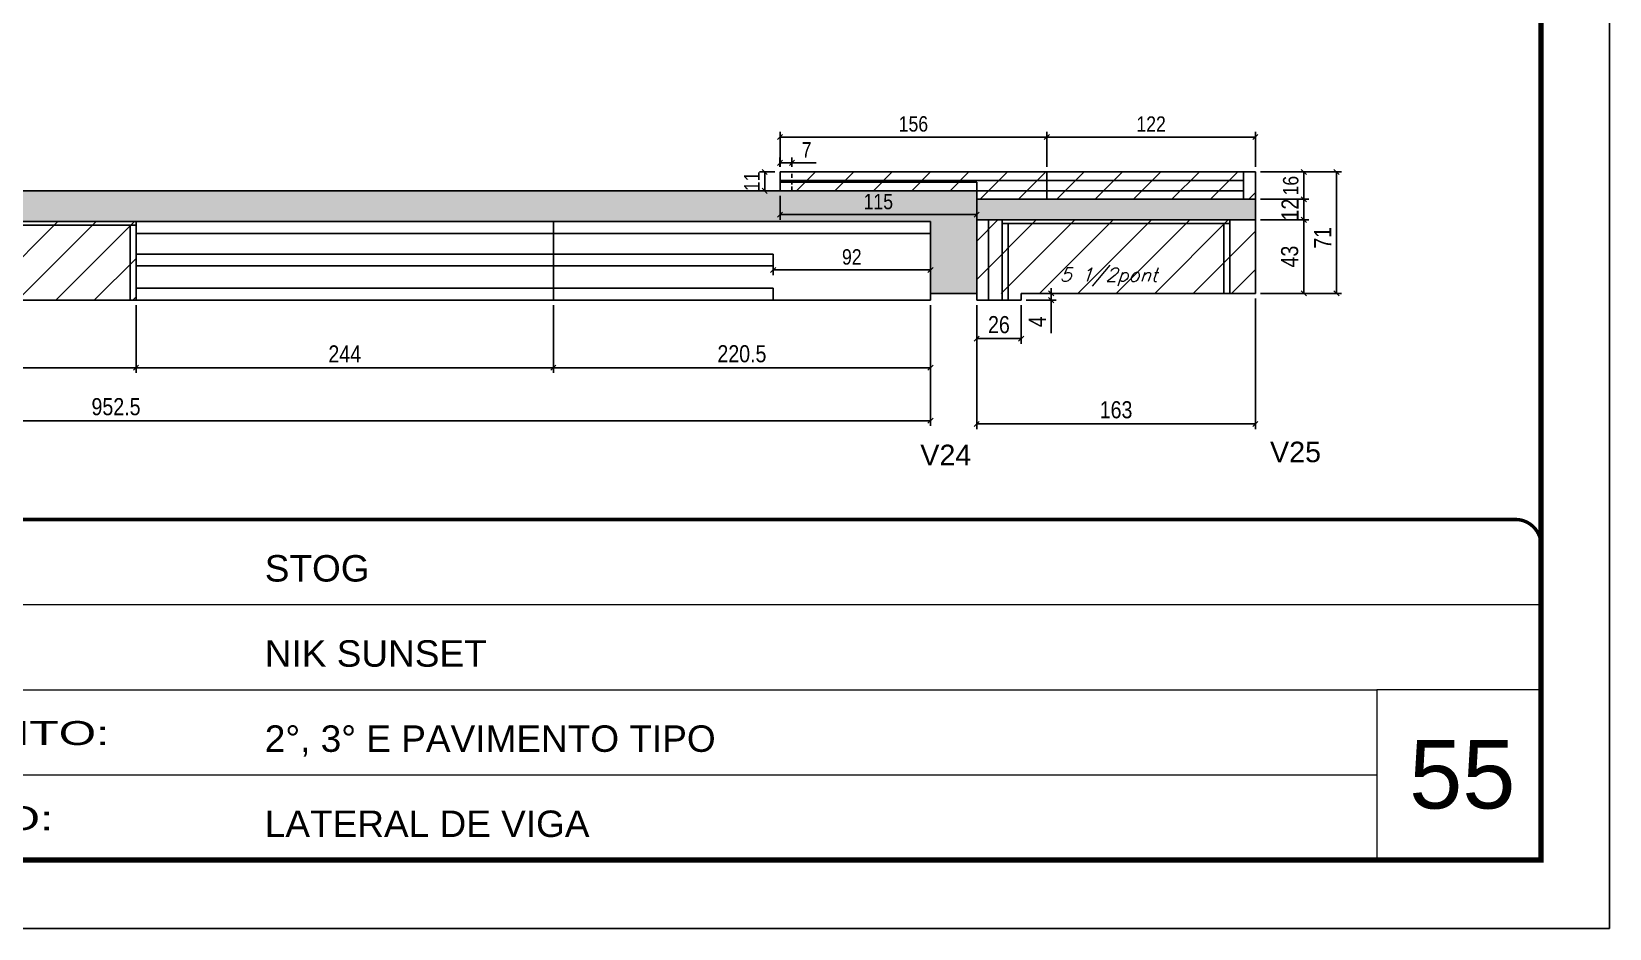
# Model space of a CAD drawing. Extents: x -10448 to -1189, y -11772 to 17235.
# Drawn here: x -6716 to -5793, y 863 to 1387 of the extents above; entities that cross this region are included whole.
import ezdxf

# ---------------------------------------------------------------- set-up
doc = ezdxf.new("R2010")
doc.units = 0
for name, pattern in [('CONTINUO', [0]), ('DASHED', [0.75, 0.5, -0.25]), ('HIDDEN', [0.375, 0.25, -0.125])]:
    doc.linetypes.add(name, pattern=pattern)
for name, color, linetype in [('5', 5, 'Continuous'), ('COTA', 241, 'Continuous'), ('Painéis', 200, 'Continuous'), ('Reaproveitamento', 251, 'Continuous'), ('SARR_2.2x7', 40, 'Continuous'), ('SARR_3.5x7', 81, 'Continuous'), ('SARR_EDITAR', 141, 'Continuous'), ('texto', 7, 'Continuous')]:
    doc.layers.add(name, color=color, linetype=linetype)
for name, color, linetype, lineweight in [('CARIMBO', 255, 'Continuous', 9), ('Folhas', 255, 'Continuous', 9), ('SARRAFO DE PRESSAO', 251, 'DASHED', 9)]:
    doc.layers.add(name, color=color, linetype=linetype, lineweight=lineweight)
doc.layers.add('Laje_Perimetro', color=7, linetype='Continuous', plot=False)
doc.styles.add('ARIAL', font='arial.ttf')
doc.styles.add('COTA TECNICA', font='techl___.ttf', dxfattribs={"height": 10})
doc.styles.add('COTA TECNICA-50', font='techl___.ttf', dxfattribs={"height": 9})
doc.styles.add('Romans', font='romans.shx')
doc.styles.get("Standard").update_dxf_attribs({"font": 'arial.ttf'})
doc.styles.add('Tecnologia', font='')
doc.styles.get('Tecnologia').set_extended_font_data('Forgotten Futurist')
doc.dimstyles.new('COTA PAINEL-50', dxfattribs={"dimtxt": 9, "dimasz": 3, "dimexe": 3, "dimexo": 3, "dimgap": 3, "dimtad": 1, "dimdec": 1, "dimzin": 12, "dimdsep": 46, "dimtxsty": 'COTA TECNICA-50', "dimblk1": 'OBLIQUE', "dimblk2": 'OBLIQUE', "dimsah": 1, "dimcen": 0.9, "dimclrd": 4, "dimclre": 4, "dimclrt": 240, "dimadec": 1, "dimazin": 3, "dimtfac": 1, "dimtdec": 1, "dimtmove": 0, "dimatfit": 3, "dimfxl": 1, "dimtolj": 1, "dimtzin": 12, "dimarcsym": 0})
doc.dimstyles.new('PAINEL', dxfattribs={"dimtxt": 10, "dimasz": 3, "dimexe": 3, "dimexo": 3, "dimgap": 3, "dimtad": 1, "dimdec": 1, "dimzin": 12, "dimdsep": 46, "dimtxsty": 'COTA TECNICA', "dimblk1": 'OBLIQUE', "dimblk2": 'OBLIQUE', "dimsah": 1, "dimcen": 0.9, "dimclrd": 4, "dimclre": 4, "dimclrt": 240, "dimadec": 1, "dimazin": 3, "dimtfac": 1, "dimtdec": 1, "dimtmove": 0, "dimatfit": 3, "dimfxl": 1, "dimtolj": 1, "dimtzin": 12, "dimarcsym": 0})
pattern_1 = [(45, (-139469.283, -18395.978), (-11.2253202, 11.2253202), [])]

# ---------------------------------------------------------------- blocks, each defined once
blk = doc.blocks.new('9999999999')
at = {"color": 30, "linetype": 'CONTINUO'}
for p, q in [((98564.56, 34379.64), (99583.98, 34379.64)), ((98564.56, 34329.83), (99487.98, 34329.83)), ((99583.98, 34329.83), (99487.98, 34329.83)), ((99487.98, 34329.83), (99487.98, 34230.21)), ((98564.56, 34280.02), (99487.98, 34280.02))]:
    blk.add_line(p, q, dxfattribs=at)
at = {"color": 30, "linetype": 'CONTINUO', "const_width": 2}
blk.add_lwpolyline([(99583.98, 34230.21), (99583.98, 34414.45, 0.414214), (99568.98, 34429.45), (98228.98, 34429.45, 0.414214), (98213.98, 34414.45), (98213.98, 34245.21, 0.414214), (98228.98, 34230.21), (99583.98, 34230.21)], format="xyb", dxfattribs=at)
at = {"layer": 'Folhas'}
blk.add_lwpolyline([(98138.98, 34190.21), (99623.98, 34190.21), (99623.98, 35240.21), (98138.98, 35240.21)], close=True, dxfattribs=at)
at = {"layer": 'Folhas', "color": 30, "const_width": 3}
blk.add_lwpolyline([(98213.98, 34230.21), (99583.98, 34230.21), (99583.98, 35200.21), (98213.98, 35200.21)], close=True, dxfattribs=at)
at = {"color": 7, "linetype": 'Continuous', "ltscale": 5, "style": 'ARIAL'}
for s, height, p in [('STOG', 15.483, (98837.68, 34393.13)), ('NIK SUNSET', 15.483, (98837.68, 34343.32)), ('2°, 3° E PAVIMENTO TIPO', 15.4829, (98837.68, 34293.51)), ('LATERAL DE VIGA', 15.4829, (98837.68, 34243.7))]:
    blk.add_text(s, height=height, dxfattribs=at).set_placement(p)
at = {"layer": 'Folhas', "color": 7, "style": 'Tecnologia', "width": 1.5}
for s, p in [('PAVIMENTO:', (98573.65, 34297.5)), ('PROJETO:', (98573.65, 34247.69))]:
    blk.add_text(s, height=14, dxfattribs=at).set_placement(p)
blk = doc.blocks.new('_Oblique')
at = {"color": 0, "linetype": 'ByBlock', "lineweight": -2}
blk.add_line((-0.5, -0.5), (0.5, 0.5), dxfattribs=at)
blk = doc.blocks.new('*D957')
at = {"layer": 'COTA', "color": 4, "linetype": 'ByBlock', "lineweight": -2, "transparency": 16777216}
for p, q in [((-6898.82, 1227.27), (-6898.82, 1187.77)), ((-6654.82, 1227.27), (-6654.82, 1187.77)), ((-6898.82, 1190.77), (-6654.82, 1190.77))]:
    blk.add_line(p, q, dxfattribs=at)
at = {"layer": 'Defpoints', "color": 0, "linetype": 'ByBlock', "transparency": 16777216}
for p in [(-6898.82, 1230.27), (-6654.82, 1230.27), (-6654.82, 1190.77)]:
    blk.add_point(p, dxfattribs=at)
at = {"layer": 'COTA', "color": 4, "linetype": 'ByBlock', "lineweight": -2, "transparency": 16777216, "xscale": 3, "yscale": 3, "zscale": 3, "rotation": 180}
blk.add_blockref('_Oblique', (-6898.82, 1190.77), dxfattribs=at)
at = {"layer": 'COTA', "color": 4, "linetype": 'ByBlock', "lineweight": -2, "transparency": 16777216, "xscale": 3, "yscale": 3, "zscale": 3}
blk.add_blockref('_Oblique', (-6654.82, 1190.77), dxfattribs=at)
at = {"layer": 'COTA', "color": 240, "linetype": 'ByBlock', "transparency": 16777216, "insert": (-6776.82, 1198.84), "char_height": 10, "attachment_point": 5, "style": 'COTA TECNICA'}
blk.add_mtext('\\A1;244', dxfattribs=at)
blk = doc.blocks.new('*D958')
at = {"layer": 'COTA', "color": 4, "linetype": 'ByBlock', "lineweight": -2, "transparency": 16777216}
for p, q in [((-7142.82, 1227.27), (-7142.82, 1156.78)), ((-6190.32, 1227.27), (-6190.32, 1156.78)), ((-7142.82, 1159.78), (-6190.32, 1159.78))]:
    blk.add_line(p, q, dxfattribs=at)
at = {"layer": 'Defpoints', "color": 0, "linetype": 'ByBlock', "transparency": 16777216}
for p in [(-7142.82, 1230.27), (-6190.32, 1230.27), (-6190.32, 1159.78)]:
    blk.add_point(p, dxfattribs=at)
at = {"layer": 'COTA', "color": 4, "linetype": 'ByBlock', "lineweight": -2, "transparency": 16777216, "xscale": 3, "yscale": 3, "zscale": 3, "rotation": 180}
blk.add_blockref('_Oblique', (-7142.82, 1159.78), dxfattribs=at)
at = {"layer": 'COTA', "color": 4, "linetype": 'ByBlock', "lineweight": -2, "transparency": 16777216, "xscale": 3, "yscale": 3, "zscale": 3}
blk.add_blockref('_Oblique', (-6190.32, 1159.78), dxfattribs=at)
at = {"layer": 'COTA', "color": 240, "linetype": 'ByBlock', "transparency": 16777216, "insert": (-6666.57, 1167.92), "char_height": 10, "attachment_point": 5, "style": 'COTA TECNICA'}
blk.add_mtext('\\A1;952.5', dxfattribs=at)
blk = doc.blocks.new('*D959')
at = {"layer": 'COTA', "color": 4, "linetype": 'ByBlock', "lineweight": -2, "transparency": 16777216}
for p, q in [((-6410.82, 1227.27), (-6410.82, 1187.77)), ((-6190.32, 1227.27), (-6190.32, 1187.77)), ((-6410.82, 1190.77), (-6190.32, 1190.77))]:
    blk.add_line(p, q, dxfattribs=at)
at = {"layer": 'Defpoints', "color": 0, "linetype": 'ByBlock', "transparency": 16777216}
for p in [(-6410.82, 1230.27), (-6190.32, 1230.27), (-6190.32, 1190.77)]:
    blk.add_point(p, dxfattribs=at)
at = {"layer": 'COTA', "color": 4, "linetype": 'ByBlock', "lineweight": -2, "transparency": 16777216, "xscale": 3, "yscale": 3, "zscale": 3, "rotation": 180}
blk.add_blockref('_Oblique', (-6410.82, 1190.77), dxfattribs=at)
at = {"layer": 'COTA', "color": 4, "linetype": 'ByBlock', "lineweight": -2, "transparency": 16777216, "xscale": 3, "yscale": 3, "zscale": 3}
blk.add_blockref('_Oblique', (-6190.32, 1190.77), dxfattribs=at)
at = {"layer": 'COTA', "color": 240, "linetype": 'ByBlock', "transparency": 16777216, "insert": (-6300.57, 1198.88), "char_height": 10, "attachment_point": 5, "style": 'COTA TECNICA'}
blk.add_mtext('\\A1;220.5', dxfattribs=at)
blk = doc.blocks.new('*D960')
at = {"layer": 'COTA', "color": 4, "linetype": 'ByBlock', "lineweight": -2, "transparency": 16777216}
for p, q in [((-6654.82, 1227.27), (-6654.82, 1187.77)), ((-6410.82, 1227.27), (-6410.82, 1187.77)), ((-6654.82, 1190.77), (-6410.82, 1190.77))]:
    blk.add_line(p, q, dxfattribs=at)
at = {"layer": 'Defpoints', "color": 0, "linetype": 'ByBlock', "transparency": 16777216}
for p in [(-6654.82, 1230.27), (-6410.82, 1230.27), (-6410.82, 1190.77)]:
    blk.add_point(p, dxfattribs=at)
at = {"layer": 'COTA', "color": 4, "linetype": 'ByBlock', "lineweight": -2, "transparency": 16777216, "xscale": 3, "yscale": 3, "zscale": 3, "rotation": 180}
blk.add_blockref('_Oblique', (-6654.82, 1190.77), dxfattribs=at)
at = {"layer": 'COTA', "color": 4, "linetype": 'ByBlock', "lineweight": -2, "transparency": 16777216, "xscale": 3, "yscale": 3, "zscale": 3}
blk.add_blockref('_Oblique', (-6410.82, 1190.77), dxfattribs=at)
at = {"layer": 'COTA', "color": 240, "linetype": 'ByBlock', "transparency": 16777216, "insert": (-6532.82, 1198.84), "char_height": 10, "attachment_point": 5, "style": 'COTA TECNICA'}
blk.add_mtext('\\A1;244', dxfattribs=at)
blk = doc.blocks.new('*D2015')
at = {"layer": 'COTA', "color": 4, "linetype": 'ByBlock', "lineweight": -2, "transparency": 16777216}
for p, q in [((-6163.29, 1227.27), (-6163.29, 1154.9)), ((-6000.29, 1231.27), (-6000.29, 1154.9)), ((-6163.29, 1157.9), (-6000.29, 1157.9))]:
    blk.add_line(p, q, dxfattribs=at)
at = {"layer": 'Defpoints', "color": 0, "linetype": 'ByBlock', "transparency": 16777216}
for p in [(-6163.29, 1230.27), (-6000.29, 1234.27), (-6000.29, 1157.9)]:
    blk.add_point(p, dxfattribs=at)
at = {"layer": 'COTA', "color": 4, "linetype": 'ByBlock', "lineweight": -2, "transparency": 16777216, "xscale": 3, "yscale": 3, "zscale": 3, "rotation": 180}
blk.add_blockref('_Oblique', (-6163.29, 1157.9), dxfattribs=at)
at = {"layer": 'COTA', "color": 4, "linetype": 'ByBlock', "lineweight": -2, "transparency": 16777216, "xscale": 3, "yscale": 3, "zscale": 3}
blk.add_blockref('_Oblique', (-6000.29, 1157.9), dxfattribs=at)
at = {"layer": 'COTA', "color": 240, "linetype": 'ByBlock', "transparency": 16777216, "insert": (-6081.79, 1166.11), "char_height": 10, "attachment_point": 5, "style": 'COTA TECNICA'}
blk.add_mtext('\\A1;163', dxfattribs=at)
blk = doc.blocks.new('*D961')
at = {"layer": 'COTA', "color": 4, "linetype": 'ByBlock', "lineweight": -2, "transparency": 16777216}
for p, q in [((-5997.29, 1277.27), (-5969.01, 1277.27)), ((-5972.01, 1277.27), (-5972.01, 1234.27)), ((-5997.29, 1234.27), (-5969.01, 1234.27))]:
    blk.add_line(p, q, dxfattribs=at)
at = {"layer": 'Defpoints', "color": 0, "linetype": 'ByBlock', "transparency": 16777216}
for p in [(-6000.29, 1277.27), (-6000.29, 1234.27), (-5972.01, 1234.27)]:
    blk.add_point(p, dxfattribs=at)
at = {"layer": 'COTA', "color": 4, "linetype": 'ByBlock', "lineweight": -2, "transparency": 16777216, "xscale": 3, "yscale": 3, "zscale": 3}
for p, rotation in [((-5972.01, 1277.27), 90), ((-5972.01, 1234.27), 270)]:
    blk.add_blockref('_Oblique', p, dxfattribs=dict(at, rotation=rotation))
at = {"layer": 'COTA', "color": 240, "linetype": 'ByBlock', "transparency": 16777216, "insert": (-5980.23, 1255.77), "char_height": 10, "attachment_point": 5, "rotation": 90, "style": 'COTA TECNICA'}
blk.add_mtext('\\A1;43', dxfattribs=at)
blk = doc.blocks.new('*D962')
at = {"layer": 'COTA', "color": 4, "linetype": 'ByBlock', "lineweight": -2, "transparency": 16777216}
for p, q in [((-5997.29, 1289.27), (-5969.01, 1289.27)), ((-5972.01, 1277.27), (-5972.01, 1289.27)), ((-5997.29, 1277.27), (-5969.01, 1277.27))]:
    blk.add_line(p, q, dxfattribs=at)
at = {"layer": 'Defpoints', "color": 0, "linetype": 'ByBlock', "transparency": 16777216}
for p in [(-6000.29, 1289.27), (-5972.01, 1289.27), (-6000.29, 1277.27)]:
    blk.add_point(p, dxfattribs=at)
at = {"layer": 'COTA', "color": 4, "linetype": 'ByBlock', "lineweight": -2, "transparency": 16777216, "xscale": 3, "yscale": 3, "zscale": 3}
for p, rotation in [((-5972.01, 1289.27), 90), ((-5972.01, 1277.27), 270)]:
    blk.add_blockref('_Oblique', p, dxfattribs=dict(at, rotation=rotation))
at = {"layer": 'COTA', "color": 240, "linetype": 'ByBlock', "transparency": 16777216, "insert": (-5980.07, 1283.27), "char_height": 10, "attachment_point": 5, "rotation": 90, "style": 'COTA TECNICA'}
blk.add_mtext('\\A1;12', dxfattribs=at)
blk = doc.blocks.new('*D963')
at = {"layer": 'COTA', "color": 4, "linetype": 'ByBlock', "lineweight": -2, "transparency": 16777216}
for p, q in [((-5997.29, 1305.27), (-5949.88, 1305.27)), ((-5952.88, 1305.27), (-5952.88, 1234.27)), ((-5997.29, 1234.27), (-5949.88, 1234.27))]:
    blk.add_line(p, q, dxfattribs=at)
at = {"layer": 'Defpoints', "color": 0, "linetype": 'ByBlock', "transparency": 16777216}
for p in [(-6000.29, 1305.27), (-6000.29, 1234.27), (-5952.88, 1234.27)]:
    blk.add_point(p, dxfattribs=at)
at = {"layer": 'COTA', "color": 4, "linetype": 'ByBlock', "lineweight": -2, "transparency": 16777216, "xscale": 3, "yscale": 3, "zscale": 3}
for p, rotation in [((-5952.88, 1305.27), 90), ((-5952.88, 1234.27), 270)]:
    blk.add_blockref('_Oblique', p, dxfattribs=dict(at, rotation=rotation))
at = {"layer": 'COTA', "color": 240, "linetype": 'ByBlock', "transparency": 16777216, "insert": (-5960.95, 1266.77), "char_height": 10, "attachment_point": 5, "rotation": 90, "style": 'COTA TECNICA'}
blk.add_mtext('\\A1;71', dxfattribs=at)
blk = doc.blocks.new('*D2016')
at = {"layer": 'COTA', "color": 4, "linetype": 'ByBlock', "lineweight": -2, "transparency": 16777216}
for p, q in [((-5997.29, 1305.27), (-5969.01, 1305.27)), ((-5972.01, 1289.27), (-5972.01, 1305.27)), ((-5997.29, 1289.27), (-5969.01, 1289.27))]:
    blk.add_line(p, q, dxfattribs=at)
at = {"layer": 'Defpoints', "color": 0, "linetype": 'ByBlock', "transparency": 16777216}
for p in [(-6000.29, 1305.27), (-5972.01, 1305.27), (-6000.29, 1289.27)]:
    blk.add_point(p, dxfattribs=at)
at = {"layer": 'COTA', "color": 4, "linetype": 'ByBlock', "lineweight": -2, "transparency": 16777216, "xscale": 3, "yscale": 3, "zscale": 3}
for p, rotation in [((-5972.01, 1305.27), 90), ((-5972.01, 1289.27), 270)]:
    blk.add_blockref('_Oblique', p, dxfattribs=dict(at, rotation=rotation))
at = {"layer": 'COTA', "color": 240, "linetype": 'ByBlock', "transparency": 16777216, "insert": (-5979.6, 1297.27), "char_height": 9, "attachment_point": 5, "rotation": 90, "style": 'COTA TECNICA-50'}
blk.add_mtext('\\A1;16', dxfattribs=at)
blk = doc.blocks.new('*D2017')
at = {"layer": 'COTA', "color": 4, "linetype": 'ByBlock', "lineweight": -2, "transparency": 16777216}
for p, q in [((-6122.29, 1308.27), (-6122.29, 1328.73)), ((-6000.29, 1308.27), (-6000.29, 1328.73)), ((-6000.29, 1325.73), (-6122.29, 1325.73))]:
    blk.add_line(p, q, dxfattribs=at)
at = {"layer": 'Defpoints', "color": 0, "linetype": 'ByBlock', "transparency": 16777216}
for p in [(-6122.29, 1325.73), (-6122.29, 1305.27), (-6000.29, 1305.27)]:
    blk.add_point(p, dxfattribs=at)
at = {"layer": 'COTA', "color": 4, "linetype": 'ByBlock', "lineweight": -2, "transparency": 16777216, "xscale": 3, "yscale": 3, "zscale": 3, "rotation": 180}
blk.add_blockref('_Oblique', (-6122.29, 1325.73), dxfattribs=at)
at = {"layer": 'COTA', "color": 4, "linetype": 'ByBlock', "lineweight": -2, "transparency": 16777216, "xscale": 3, "yscale": 3, "zscale": 3}
blk.add_blockref('_Oblique', (-6000.29, 1325.73), dxfattribs=at)
at = {"layer": 'COTA', "color": 240, "linetype": 'ByBlock', "transparency": 16777216, "insert": (-6061.29, 1333.28), "char_height": 9, "attachment_point": 5, "style": 'COTA TECNICA-50'}
blk.add_mtext('\\A1;122', dxfattribs=at)
blk = doc.blocks.new('*D2035')
at = {"layer": 'COTA', "color": 4, "linetype": 'ByBlock', "lineweight": -2, "transparency": 16777216}
for p, q in [((-6278.29, 1308.27), (-6278.29, 1328.73)), ((-6122.29, 1308.27), (-6122.29, 1328.73)), ((-6122.29, 1325.73), (-6278.29, 1325.73))]:
    blk.add_line(p, q, dxfattribs=at)
at = {"layer": 'Defpoints', "color": 0, "linetype": 'ByBlock', "transparency": 16777216}
for p in [(-6278.29, 1325.73), (-6278.29, 1305.27), (-6122.29, 1305.27)]:
    blk.add_point(p, dxfattribs=at)
at = {"layer": 'COTA', "color": 4, "linetype": 'ByBlock', "lineweight": -2, "transparency": 16777216, "xscale": 3, "yscale": 3, "zscale": 3, "rotation": 180}
blk.add_blockref('_Oblique', (-6278.29, 1325.73), dxfattribs=at)
at = {"layer": 'COTA', "color": 4, "linetype": 'ByBlock', "lineweight": -2, "transparency": 16777216, "xscale": 3, "yscale": 3, "zscale": 3}
blk.add_blockref('_Oblique', (-6122.29, 1325.73), dxfattribs=at)
at = {"layer": 'COTA', "color": 240, "linetype": 'ByBlock', "transparency": 16777216, "insert": (-6200.29, 1333.33), "char_height": 9, "attachment_point": 5, "style": 'COTA TECNICA-50'}
blk.add_mtext('\\A1;156', dxfattribs=at)
blk = doc.blocks.new('*D2036')
at = {"layer": 'COTA', "color": 4, "linetype": 'ByBlock', "lineweight": -2, "transparency": 16777216}
for p, q in [((-6281.29, 1305.27), (-6290.23, 1305.27)), ((-6287.23, 1305.27), (-6287.23, 1294.27)), ((-6281.29, 1294.27), (-6290.23, 1294.27))]:
    blk.add_line(p, q, dxfattribs=at)
at = {"layer": 'Defpoints', "color": 0, "linetype": 'ByBlock', "transparency": 16777216}
for p in [(-6278.29, 1305.27), (-6287.23, 1294.27), (-6278.29, 1294.27)]:
    blk.add_point(p, dxfattribs=at)
at = {"layer": 'COTA', "color": 4, "linetype": 'ByBlock', "lineweight": -2, "transparency": 16777216, "xscale": 3, "yscale": 3, "zscale": 3}
for p, rotation in [((-6287.23, 1305.27), 90), ((-6287.23, 1294.27), 270)]:
    blk.add_blockref('_Oblique', p, dxfattribs=dict(at, rotation=rotation))
at = {"layer": 'COTA', "color": 240, "linetype": 'ByBlock', "transparency": 16777216, "insert": (-6294.78, 1299.77), "char_height": 9, "attachment_point": 5, "rotation": 90, "style": 'COTA TECNICA-50'}
blk.add_mtext('\\A1;11', dxfattribs=at)
blk = doc.blocks.new('*D2037')
at = {"layer": 'COTA', "color": 4, "linetype": 'ByBlock', "lineweight": -2, "transparency": 16777216}
for p, q in [((-6278.29, 1291.27), (-6278.29, 1277.32)), ((-6163.29, 1291.27), (-6163.29, 1277.32)), ((-6278.29, 1280.32), (-6163.29, 1280.32))]:
    blk.add_line(p, q, dxfattribs=at)
at = {"layer": 'Defpoints', "color": 0, "linetype": 'ByBlock', "transparency": 16777216}
for p in [(-6278.29, 1294.27), (-6163.29, 1294.27), (-6163.29, 1280.32)]:
    blk.add_point(p, dxfattribs=at)
at = {"layer": 'COTA', "color": 4, "linetype": 'ByBlock', "lineweight": -2, "transparency": 16777216, "xscale": 3, "yscale": 3, "zscale": 3, "rotation": 180}
blk.add_blockref('_Oblique', (-6278.29, 1280.32), dxfattribs=at)
at = {"layer": 'COTA', "color": 4, "linetype": 'ByBlock', "lineweight": -2, "transparency": 16777216, "xscale": 3, "yscale": 3, "zscale": 3}
blk.add_blockref('_Oblique', (-6163.29, 1280.32), dxfattribs=at)
at = {"layer": 'COTA', "color": 240, "linetype": 'ByBlock', "transparency": 16777216, "insert": (-6220.79, 1287.92), "char_height": 9, "attachment_point": 5, "style": 'COTA TECNICA-50'}
blk.add_mtext('\\A1;115', dxfattribs=at)
blk = doc.blocks.new('*D2038')
at = {"layer": 'COTA', "color": 4, "linetype": 'ByBlock', "lineweight": -2, "transparency": 16777216}
for p, q in [((-6278.32, 1308.27), (-6278.32, 1313.65)), ((-6278.32, 1310.65), (-6271.32, 1310.65)), ((-6271.32, 1308.27), (-6271.32, 1313.65)), ((-6271.32, 1310.65), (-6257.16, 1310.65))]:
    blk.add_line(p, q, dxfattribs=at)
at = {"layer": 'Defpoints', "color": 0, "linetype": 'ByBlock', "transparency": 16777216}
for p in [(-6271.32, 1310.65), (-6278.32, 1305.27), (-6271.32, 1305.27)]:
    blk.add_point(p, dxfattribs=at)
at = {"layer": 'COTA', "color": 4, "linetype": 'ByBlock', "lineweight": -2, "transparency": 16777216, "xscale": 3, "yscale": 3, "zscale": 3, "rotation": 180}
blk.add_blockref('_Oblique', (-6278.32, 1310.65), dxfattribs=at)
at = {"layer": 'COTA', "color": 4, "linetype": 'ByBlock', "lineweight": -2, "transparency": 16777216, "xscale": 3, "yscale": 3, "zscale": 3}
blk.add_blockref('_Oblique', (-6271.32, 1310.65), dxfattribs=at)
at = {"layer": 'COTA', "color": 240, "linetype": 'ByBlock', "transparency": 16777216, "insert": (-6262.74, 1318.21), "char_height": 9, "attachment_point": 5, "style": 'COTA TECNICA-50'}
blk.add_mtext('\\A1;7', dxfattribs=at)
blk = doc.blocks.new('*D969')
at = {"layer": 'COTA', "color": 4, "linetype": 'ByBlock', "lineweight": -2, "transparency": 16777216}
for p, q in [((-6282.32, 1250.27), (-6282.32, 1244.96)), ((-6190.32, 1247.96), (-6282.32, 1247.96)), ((-6190.32, 1250.27), (-6190.32, 1244.96))]:
    blk.add_line(p, q, dxfattribs=at)
at = {"layer": 'Defpoints', "color": 0, "linetype": 'ByBlock', "transparency": 16777216}
for p in [(-6282.32, 1253.27), (-6282.32, 1247.96), (-6190.32, 1253.27)]:
    blk.add_point(p, dxfattribs=at)
at = {"layer": 'COTA', "color": 4, "linetype": 'ByBlock', "lineweight": -2, "transparency": 16777216, "xscale": 3, "yscale": 3, "zscale": 3, "rotation": 180}
blk.add_blockref('_Oblique', (-6282.32, 1247.96), dxfattribs=at)
at = {"layer": 'COTA', "color": 4, "linetype": 'ByBlock', "lineweight": -2, "transparency": 16777216, "xscale": 3, "yscale": 3, "zscale": 3}
blk.add_blockref('_Oblique', (-6190.32, 1247.96), dxfattribs=at)
at = {"layer": 'COTA', "color": 240, "linetype": 'ByBlock', "transparency": 16777216, "insert": (-6236.32, 1255.53), "char_height": 9, "attachment_point": 5, "style": 'COTA TECNICA-50'}
blk.add_mtext('\\A1;92', dxfattribs=at)
blk = doc.blocks.new('*D2280')
at = {"layer": 'COTA', "color": 4, "lineweight": -2, "transparency": 16777216}
for p, q in [((-6163.29, 1227.27), (-6163.29, 1204.81)), ((-6137.29, 1227.27), (-6137.29, 1204.81)), ((-6137.29, 1207.81), (-6163.29, 1207.81))]:
    blk.add_line(p, q, dxfattribs=at)
at = {"layer": 'Defpoints', "color": 0, "transparency": 16777216}
for p in [(-6163.29, 1230.27), (-6137.29, 1230.27), (-6163.29, 1207.81)]:
    blk.add_point(p, dxfattribs=at)
at = {"layer": 'COTA', "color": 4, "lineweight": -2, "transparency": 16777216, "xscale": 3, "yscale": 3, "zscale": 3, "rotation": 180}
blk.add_blockref('_Oblique', (-6163.29, 1207.81), dxfattribs=at)
at = {"layer": 'COTA', "color": 4, "lineweight": -2, "transparency": 16777216, "xscale": 3, "yscale": 3, "zscale": 3}
blk.add_blockref('_Oblique', (-6137.29, 1207.81), dxfattribs=at)
at = {"layer": 'COTA', "color": 240, "transparency": 16777216, "insert": (-6150.29, 1215.91), "char_height": 10, "attachment_point": 5, "style": 'COTA TECNICA'}
blk.add_mtext('\\A1;26', dxfattribs=at)
blk = doc.blocks.new('*D2281')
at = {"layer": 'COTA', "color": 4, "lineweight": -2, "transparency": 16777216}
for p, q in [((-6119.77, 1234.27), (-6119.77, 1237.27)), ((-6134.29, 1234.27), (-6116.77, 1234.27)), ((-6134.29, 1230.27), (-6116.77, 1230.27)), ((-6119.77, 1234.27), (-6119.77, 1230.27)), ((-6119.77, 1230.27), (-6119.77, 1211.03))]:
    blk.add_line(p, q, dxfattribs=at)
at = {"layer": 'Defpoints', "color": 0, "transparency": 16777216}
for p in [(-6137.29, 1234.27), (-6137.29, 1230.27), (-6119.77, 1230.27)]:
    blk.add_point(p, dxfattribs=at)
at = {"layer": 'COTA', "color": 4, "lineweight": -2, "transparency": 16777216, "xscale": 3, "yscale": 3, "zscale": 3}
for p, rotation in [((-6119.77, 1234.27), 270), ((-6119.77, 1230.27), 90)]:
    blk.add_blockref('_Oblique', p, dxfattribs=dict(at, rotation=rotation))
at = {"layer": 'COTA', "color": 240, "transparency": 16777216, "insert": (-6127.84, 1217.65), "char_height": 10, "attachment_point": 5, "rotation": 90, "style": 'COTA TECNICA'}
blk.add_mtext('\\A1;4', dxfattribs=at)

msp = doc.modelspace()

# ---------------------------------------------------------------- hatches: boundary and pattern name
at = {"layer": 'COTA', "linetype": 'ByBlock'}
h = msp.add_hatch(dxfattribs=at)
h.set_pattern_fill('AR-CONC', color=256, scale=0.03)
h.paths.add_polyline_path([(-6190.32, 1234.27), (-6163.29, 1234.27), (-6163.29, 1277.27), (-6000.29, 1277.27), (-6000.29, 1289.27), (-6163.29, 1289.27), (-6163.29, 1294.27), (-6278.29, 1294.27), (-7142.82, 1294.27), (-7142.82, 1276.27), (-6190.32, 1276.27)])
h.paths.add_polyline_path([(-6231.07, 1279.09), (-6211, 1279.09), (-6211, 1297.61), (-6231.07, 1297.61)], flags=9)
at = {"layer": 'Reaproveitamento', "linetype": 'ByBlock'}
h = msp.add_hatch(dxfattribs=at)
h.set_pattern_fill('ANSI31', color=256, scale=5)
h.set_pattern_definition(pattern_1)
h.paths.add_polyline_path([(-6278.29, 1305.27), (-6278.29, 1294.27), (-6163.29, 1294.27), (-6163.29, 1289.27), (-6122.29, 1289.27), (-6122.29, 1305.27)])
h = msp.add_hatch(dxfattribs=at)
h.set_pattern_fill('ANSI31', color=256, scale=5)
h.set_pattern_definition(pattern_1)
h.paths.add_polyline_path([(-6122.29, 1305.27), (-6122.29, 1289.27), (-6000.29, 1289.27), (-6000.29, 1305.27)])
h = msp.add_hatch(dxfattribs=at)
h.set_pattern_fill('ANSI31', color=256, scale=5)
h.set_pattern_definition([(45, (-141067.783, -31030.304), (-11.2253202, 11.2253202), [])])
h.paths.add_polyline_path([(-6898.82, 1276.27), (-6898.82, 1230.27), (-6654.82, 1230.27), (-6654.82, 1276.27)])
h = msp.add_hatch(dxfattribs=at)
h.set_pattern_fill('ANSI31', color=256, scale=5)
h.set_pattern_definition(pattern_1)
h.paths.add_polyline_path([(-6163.29, 1277.27), (-6163.29, 1234.27), (-6000.29, 1234.27), (-6000.29, 1277.27)])

# ---------------------------------------------------------------- linework, layer by layer
at = {"layer": 'COTA', "linetype": 'ByBlock'}
for p, q in [((-7142.82, 1294.27), (-6278.29, 1294.27)), ((-6000.29, 1277.27), (-6000.29, 1289.27)), ((-6163.29, 1234.27), (-6190.32, 1234.27))]:
    msp.add_line(p, q, dxfattribs=at)
at = {"layer": 'Laje_Perimetro'}
msp.add_lwpolyline([(-5793.28, 1912.75), (-7278.28, 1912.75), (-7278.28, 862.75), (-5793.28, 862.75)], close=True, dxfattribs=at)
at = {"layer": 'Painéis', "linetype": 'ByBlock'}
for p, q in [((-6278.29, 1305.27), (-6000.29, 1305.27)), ((-6278.29, 1294.27), (-6278.29, 1305.27)), ((-6122.29, 1305.27), (-6122.29, 1289.27)), ((-6000.29, 1305.27), (-6000.29, 1289.27)), ((-6278.29, 1294.27), (-6163.29, 1294.27)), ((-6163.29, 1289.27), (-6163.29, 1294.27)), ((-6163.29, 1289.27), (-6000.29, 1289.27)), ((-7142.82, 1276.27), (-6190.32, 1276.27)), ((-6654.82, 1230.27), (-6654.82, 1276.27)), ((-6410.82, 1230.27), (-6410.82, 1276.27)), ((-6190.32, 1230.27), (-6190.32, 1276.27)), ((-6163.29, 1277.27), (-6000.29, 1277.27)), ((-6163.29, 1230.27), (-6163.29, 1277.27)), ((-6000.29, 1234.27), (-6000.29, 1277.27)), ((-7142.82, 1230.27), (-6190.32, 1230.27)), ((-6163.29, 1230.27), (-6137.29, 1230.27)), ((-6137.29, 1234.27), (-6000.29, 1234.27)), ((-6137.29, 1230.27), (-6137.29, 1234.27))]:
    msp.add_line(p, q, dxfattribs=at)
at = {"layer": 'SARR_2.2x7', "linetype": 'HIDDEN', "ltscale": 10}
msp.add_line((-6271.32, 1294.27), (-6271.32, 1305.27), dxfattribs=at)
at = {"layer": 'SARR_2.2x7', "linetype": 'Continuous'}
for p, q in [((-6007.29, 1289.27), (-6007.29, 1305.27)), ((-6898.82, 1274.07), (-6654.82, 1274.07)), ((-6156.29, 1230.27), (-6156.29, 1277.27)), ((-6148.29, 1275.07), (-6015.29, 1275.07)), ((-6410.82, 1269.27), (-6654.82, 1269.27)), ((-6410.82, 1257.27), (-6654.82, 1257.27)), ((-6282.32, 1257.27), (-6282.32, 1250.27)), ((-6410.82, 1250.27), (-6654.82, 1250.27)), ((-6410.82, 1237.27), (-6654.82, 1237.27)), ((-6282.32, 1237.27), (-6282.32, 1230.27))]:
    msp.add_line(p, q, dxfattribs=at)
for points in [[(-6410.82, 1269.27), (-6190.32, 1269.27)], [(-6410.82, 1257.27), (-6282.32, 1257.27)], [(-6282.32, 1250.27), (-6410.82, 1250.27)], [(-6282.32, 1237.27), (-6410.82, 1237.27)]]:
    msp.add_lwpolyline(points, dxfattribs=at)
at = {"layer": 'SARR_3.5x7'}
for p, q in [((-6658.32, 1274.07), (-6658.32, 1230.27)), ((-6654.82, 1274.07), (-6654.82, 1230.27)), ((-6148.29, 1277.27), (-6148.29, 1230.27)), ((-6144.79, 1275.07), (-6144.79, 1230.27)), ((-6018.79, 1275.07), (-6018.79, 1234.27)), ((-6015.29, 1277.27), (-6015.29, 1234.27)), ((-6658.32, 1230.27), (-6654.82, 1230.27)), ((-6654.82, 1230.27), (-6651.32, 1230.27)), ((-6148.29, 1230.27), (-6144.79, 1230.27)), ((-6018.79, 1234.27), (-6015.29, 1234.27))]:
    msp.add_line(p, q, dxfattribs=at)
at = {"layer": 'SARR_EDITAR', "linetype": 'Continuous'}
for p, q in [((-6278.32, 1300.27), (-6007.29, 1300.27)), ((-6163.29, 1299.27), (-6163.29, 1294.27))]:
    msp.add_line(p, q, dxfattribs=at)
at = {"layer": 'SARR_EDITAR', "linetype": 'ByBlock'}
msp.add_line((-6007.29, 1294.27), (-6163.29, 1294.27), dxfattribs=at)
at = {"layer": 'SARR_EDITAR', "linetype": 'Continuous'}
msp.add_lwpolyline([(-6278.32, 1299.27), (-6163.29, 1299.27)], dxfattribs=at)

# ---------------------------------------------------------------- block references
at = {"layer": 'SARRAFO DE PRESSAO', "color": 6, "linetype": 'ByBlock'}
msp.add_blockref('9999999999', (-105417.26, -33327.45), dxfattribs=at)

# ---------------------------------------------------------------- texts
at = {"layer": '5', "linetype": 'Continuous'}
for s, rotation, p in [('V24', 0.00004, (-6196.25, 1133.73)), ('V25', 359.99996, (-5991.76, 1135.51))]:
    msp.add_text(s, height=12, rotation=rotation, dxfattribs=at).set_placement(p)
at = {"layer": 'CARIMBO', "style": 'ARIAL'}
msp.add_text('55', height=40, dxfattribs=at).set_placement((-5910.42, 932.9))
at = {"layer": 'texto', "color": 2, "insert": (-6086.17, 1243.81), "char_height": 8, "attachment_point": 5, "style": 'Romans'}
msp.add_mtext('{\\Q19;\\C256;5 1/2pont}', dxfattribs=at)

# ---------------------------------------------------------------- dimensions: what is measured, and where the dimension line sits
at = {"layer": 'COTA', "linetype": 'ByBlock'}
for base, p1, p2, dimstyle, picture, middle in [((-6278.29, 1325.73), (-6122.29, 1305.27), (-6278.29, 1305.27), 'COTA PAINEL-50', '*D2035', (-6200.29, 1333.33)), ((-6654.82, 1190.77), (-6898.82, 1230.27), (-6654.82, 1230.27), 'PAINEL', '*D957', (-6776.82, 1198.84))]:
    dim = msp.add_linear_dim(base=base, p1=p1, p2=p2, dimstyle=dimstyle, override={"dimtmove": 1}, dxfattribs=at)
    dim.commit()
    dim.dimension.update_dxf_attribs({"geometry": picture, "text_midpoint": middle})
for base, p1, p2, dimstyle, picture, middle in [((-6122.29, 1325.73), (-6000.29, 1305.27), (-6122.29, 1305.27), 'COTA PAINEL-50', '*D2017', (-6061.29, 1333.28)), ((-6163.29, 1280.32), (-6278.29, 1294.27), (-6163.29, 1294.27), 'COTA PAINEL-50', '*D2037', (-6220.79, 1287.92)), ((-6190.32, 1159.78), (-7142.82, 1230.27), (-6190.32, 1230.27), 'PAINEL', '*D958', (-6666.57, 1167.92)), ((-6410.82, 1190.77), (-6654.82, 1230.27), (-6410.82, 1230.27), 'PAINEL', '*D960', (-6532.82, 1198.84)), ((-6190.32, 1190.77), (-6410.82, 1230.27), (-6190.32, 1230.27), 'PAINEL', '*D959', (-6300.57, 1198.88)), ((-6000.29, 1157.9), (-6163.29, 1230.27), (-6000.29, 1234.27), 'PAINEL', '*D2015', (-6081.79, 1166.11))]:
    dim = msp.add_linear_dim(base=base, p1=p1, p2=p2, dimstyle=dimstyle, dxfattribs=at)
    dim.commit()
    dim.dimension.update_dxf_attribs({"geometry": picture, "text_midpoint": middle})
for base, p1, p2, angle, dimstyle, picture, middle in [((-6271.32, 1310.65), (-6278.32, 1305.27), (-6271.32, 1305.27), 180, 'COTA PAINEL-50', '*D2038', (-6262.74, 1310.65)), ((-5952.88, 1234.27), (-6000.29, 1305.27), (-6000.29, 1234.27), 90, 'PAINEL', '*D963', (-5952.88, 1266.77)), ((-5972.01, 1289.27), (-6000.29, 1277.27), (-6000.29, 1289.27), 90, 'PAINEL', '*D962', (-5972.01, 1283.27))]:
    dim = msp.add_linear_dim(base=base, p1=p1, p2=p2, angle=angle, dimstyle=dimstyle, dxfattribs=at)
    dim.commit()
    dim.dimension.update_dxf_attribs({"geometry": picture, "text_midpoint": middle, "dimtype": 160})
for base, p1, p2, angle, dimstyle, picture, middle in [((-6287.23, 1294.27), (-6278.29, 1305.27), (-6278.29, 1294.27), 90, 'COTA PAINEL-50', '*D2036', (-6294.78, 1299.77)), ((-5972.01, 1305.27), (-6000.29, 1289.27), (-6000.29, 1305.27), 90, 'COTA PAINEL-50', '*D2016', (-5979.6, 1297.27)), ((-5972.01, 1234.27), (-6000.29, 1277.27), (-6000.29, 1234.27), 90, 'PAINEL', '*D961', (-5980.23, 1255.77)), ((-6282.32, 1247.96), (-6190.32, 1253.27), (-6282.32, 1253.27), 180, 'COTA PAINEL-50', '*D969', (-6236.32, 1255.53))]:
    dim = msp.add_linear_dim(base=base, p1=p1, p2=p2, angle=angle, dimstyle=dimstyle, dxfattribs=at)
    dim.commit()
    dim.dimension.update_dxf_attribs({"geometry": picture, "text_midpoint": middle})
at = {"layer": 'COTA'}
dim = msp.add_linear_dim(base=(-6119.77, 1230.27), p1=(-6137.29, 1234.27), p2=(-6137.29, 1230.27), angle=90, dimstyle='PAINEL', dxfattribs=at)
dim.commit()
dim.dimension.update_dxf_attribs({"geometry": '*D2281', "text_midpoint": (-6127.84, 1217.65)})
dim = msp.add_linear_dim(base=(-6163.29, 1207.81), p1=(-6137.29, 1230.27), p2=(-6163.29, 1230.27), dimstyle='PAINEL', dxfattribs=at)
dim.commit()
dim.dimension.update_dxf_attribs({"geometry": '*D2280', "text_midpoint": (-6150.29, 1215.91)})

doc.saveas('drawing.dxf')
